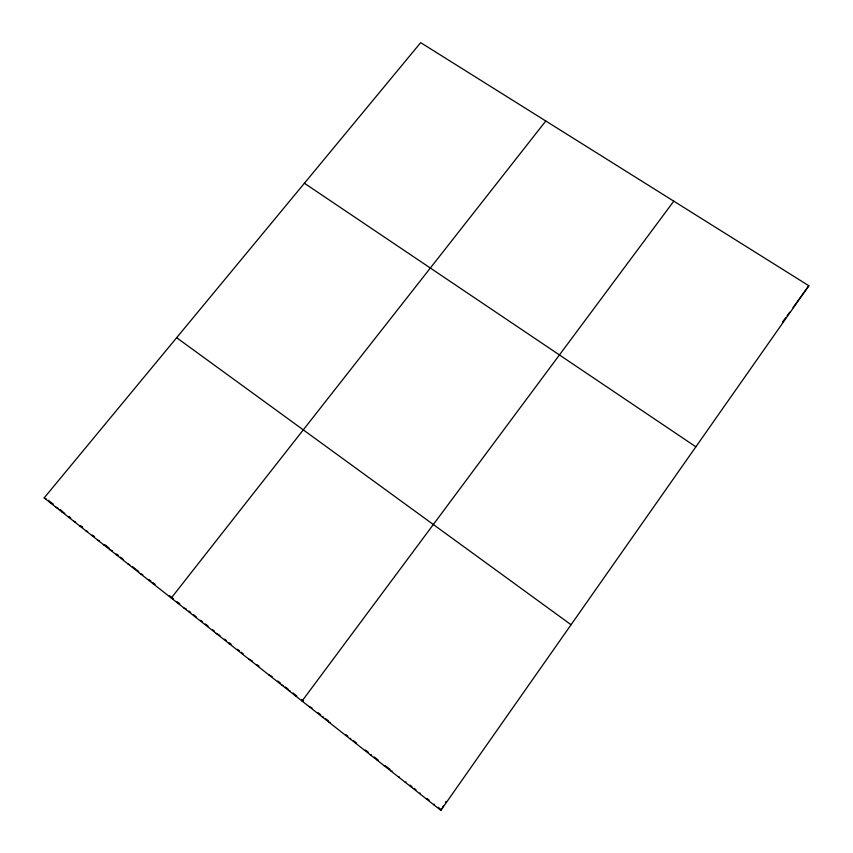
<?xml version="1.0" encoding="UTF-8"?>
<svg xmlns="http://www.w3.org/2000/svg" width="853" height="853" viewBox="0 0 853 853"><rect width="100%" height="100%" fill="white"/><g stroke="black" fill="none" stroke-linecap="round" stroke-linejoin="round"><path stroke-width="1.28" d="M440.852 810.35L808.847 285.744L420.678 42.65L44.153 497.917L440.852 810.35L441.961 808.431M442.686 807.194L443.379 806M445.415 802.502L446.034 801.436M433.708 804.731L434.134 804.123M782.585 321.965L785.634 317.753M787.052 315.802L789.665 312.198M792.991 307.602L798.344 300.224M799.026 299.286L808.847 285.744M673.795 201.169L302.058 701.038L303.444 701.209L301.536 699.705M545.781 120.998L171.261 598.028L173.543 598.923L169.416 595.682M426.585 799.122L427.076 798.557L429.091 800.146M419.495 793.525L420.028 793.013M405.356 782.404L406.007 781.966M398.33 776.859L399.023 776.465M391.314 771.336L392.06 770.984M384.33 765.834L385.119 765.525M377.357 760.343L378.199 760.076L374.264 756.974M370.405 754.873L371.3 754.649M349.687 738.549L350.732 738.442M329.151 722.384L330.346 722.395M322.349 717.021L323.586 717.074M308.797 706.348L312.059 707.99M295.33 695.749L296.769 695.952M288.634 690.461L290.105 690.706M281.948 685.204L283.473 685.481M268.642 674.723L272.139 676.557M248.82 659.113L252.445 661.054M229.18 643.642L231.067 644.218L229.212 642.767M216.172 633.395L219.989 635.506M184.003 608.061L186.199 608.893M177.627 603.039L179.855 603.903L177.147 601.77M152.644 583.367L155.043 584.358L152.996 582.748M140.318 573.653L142.803 574.719M128.067 564.004L129.773 564.761M115.88 554.407L118.514 555.602L116.509 554.013M109.813 549.62L112.489 550.846M103.757 544.854L106.476 546.112M97.722 540.109L99.556 540.962M91.708 535.364L94.502 536.686L92.508 535.119M85.705 530.641L87.592 531.536M79.724 525.928L82.592 527.314L80.608 525.757M73.753 521.226L75.693 522.164M67.803 516.534L70.746 517.984L68.773 516.438M61.864 511.864L64.849 513.335M55.946 507.204L57.961 508.207M50.039 502.556L53.099 504.091L48.226 500.253M44.153 497.917L46.222 498.962M304.404 183.246L695.867 446.801M176.656 337.713L571.062 624.727M59.945 509.476L62.887 511.8M104.471 544.545L109.483 548.479M120.529 557.18L123.557 559.568M132.652 566.733L135.691 569.122M136.704 569.921L138.73 571.521M148.912 579.539L150.96 581.138M188.918 611.036L190.731 612.465M193.46 614.608L196.19 616.762M200.743 620.344L202.577 621.784M205.317 623.948L208.057 626.102M212.642 629.717L214.476 631.156M224.595 639.132L226.45 640.582M237.55 649.325L239.405 650.786M241.26 652.246L243.126 653.718M257.116 664.732L258.992 666.204M277.801 681.014L280.637 683.253M285.371 686.974L288.207 689.213M292.963 692.956L295.81 695.206M317.817 712.532L320.707 714.803M325.515 718.589L328.416 720.87M345.87 734.614L347.811 736.15M353.664 740.756L356.597 743.059M365.415 750L368.357 752.325M386.11 766.303L390.077 769.427M410.005 785.112L411.999 786.69M414.004 788.268L416.019 789.846M438.186 807.311L441.225 809.7"/></g></svg>
